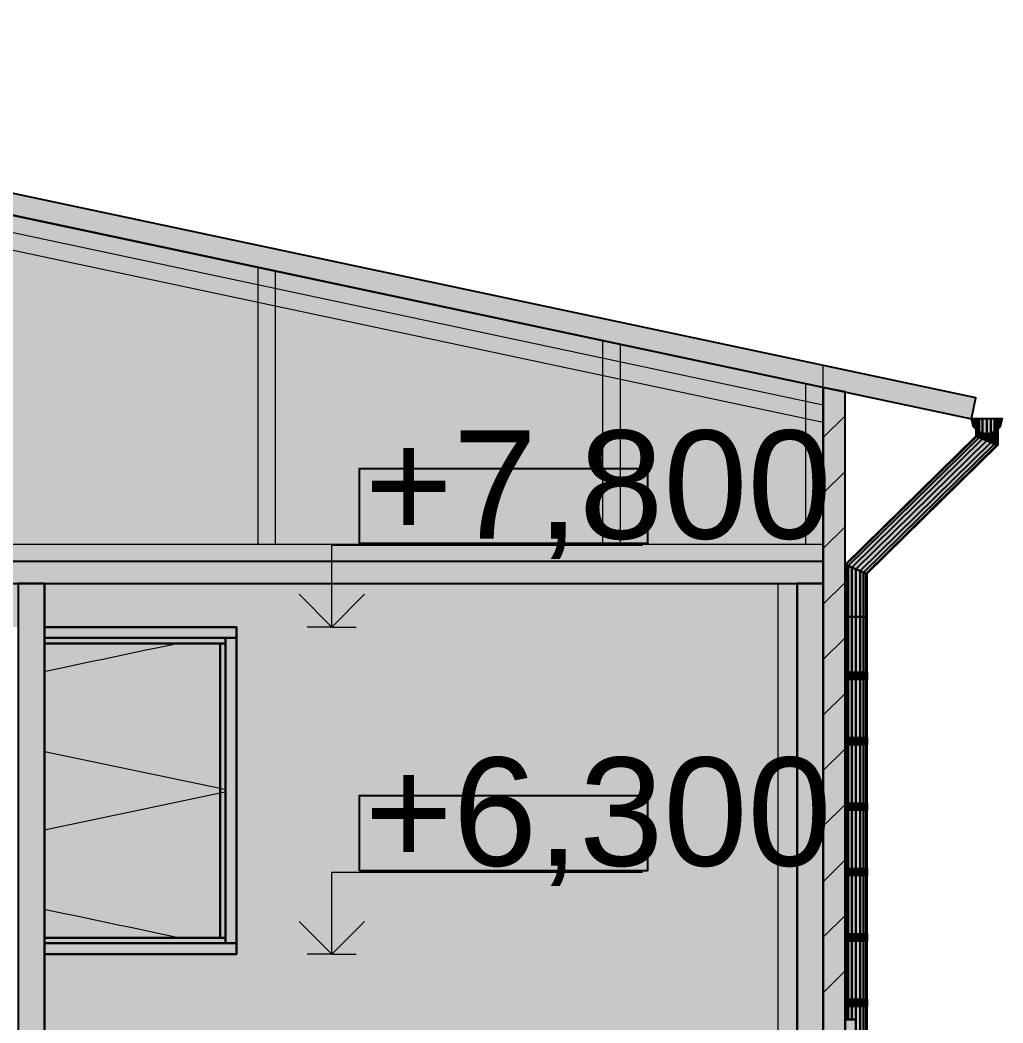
# Model space of a CAD drawing. Extents: x 0 to 424, y 0 to 297.
# Drawn here: x 266.26 to 311.31, y 187.53 to 233.53 of the extents above; entities that cross this region are included whole.
import ezdxf

# ---------------------------------------------------------------- set-up
doc = ezdxf.new("R2010")
doc.units = 0
doc.styles.add('TEYPDFCAD_TEXT', font='arial.ttf')

msp = doc.modelspace()

# ---------------------------------------------------------------- hatches: boundary and pattern name
at = {"true_color": 0xaed1da}
msp.add_hatch(color=0, dxfattribs=at).paths.add_polyline_path([(309.874, 215.238), (310.078, 216.195), (212.478, 236.94), (212.274, 235.983)])
at = {"true_color": 0xffffff}
for points in [[(227.678, 232.709), (227.678, 157.69), (241.178, 157.69), (241.178, 162.69), (249.978, 162.69), (249.978, 190.69), (241.178, 190.69), (241.178, 205.689), (249.978, 205.689), (249.978, 207.689), (251.178, 207.689), (251.178, 205.689), (266.178, 205.689), (266.178, 207.689), (267.378, 207.689), (267.378, 205.689), (276.178, 205.689), (276.178, 190.69), (267.378, 190.69), (267.378, 162.69), (276.178, 162.69), (276.178, 157.69), (300.678, 157.69), (300.678, 162.59), (299.738, 162.59), (299.078, 163.25), (299.078, 165.23), (299.738, 165.89), (301.878, 165.89), (301.878, 207.689), (303.078, 207.689), (303.078, 216.682)], [(303.078, 127.69), (304.078, 127.69), (304.078, 216.47), (303.078, 216.683)], [(310.074, 215.238), (309.874, 215.238), (309.968, 214.888), (310.074, 214.782)], [(310.074, 215.238), (310.074, 214.782), (310.113, 214.744), (310.113, 215.238)], [(310.221, 215.238), (310.113, 215.238), (310.113, 214.744), (310.221, 214.635)], [(310.383, 215.238), (310.221, 215.238), (310.221, 214.635), (310.224, 214.632), (310.383, 214.589)], [(310.574, 215.238), (310.383, 215.238), (310.383, 214.589), (310.574, 214.538)], [(310.574, 215.238), (310.574, 214.538), (310.766, 214.589), (310.766, 215.238)], [(310.928, 215.238), (310.766, 215.238), (310.766, 214.589), (310.924, 214.632), (310.928, 214.635)], [(311.036, 215.238), (310.928, 215.238), (310.928, 214.635), (311.036, 214.744)], [(311.074, 215.238), (311.036, 215.238), (311.036, 214.744), (311.074, 214.782)], [(311.074, 214.538), (311.074, 214.029), (311.077, 214.028), (311.077, 215.238), (311.074, 215.238), (311.074, 214.782)], [(311.077, 215.238), (311.077, 214.784), (311.181, 214.888), (311.274, 215.238)], [(310.074, 214.447), (304.078, 208.553), (304.116, 208.537), (310.113, 214.431)], [(310.113, 214.432), (304.116, 208.538), (304.224, 208.492), (310.221, 214.386)], [(310.221, 214.386), (304.224, 208.492), (304.386, 208.424), (310.383, 214.318)], [(310.074, 214.782), (310.074, 214.538), (310.574, 214.538), (310.224, 214.632)], [(310.074, 214.447), (310.113, 214.431), (310.113, 214.537), (310.074, 214.537)], [(310.113, 214.432), (310.221, 214.386), (310.221, 214.538), (310.113, 214.538)], [(310.221, 214.386), (310.383, 214.318), (310.383, 214.538), (310.221, 214.538)], [(310.383, 214.538), (310.383, 214.318), (310.574, 214.238), (310.574, 214.538)], [(310.574, 214.538), (311.074, 214.538), (311.074, 214.782), (310.924, 214.632)], [(310.574, 214.238), (310.766, 214.158), (310.766, 214.538), (310.574, 214.538)], [(310.766, 214.158), (310.928, 214.09), (310.928, 214.538), (310.766, 214.538)], [(310.928, 214.538), (310.928, 214.09), (311.036, 214.044), (311.036, 214.538)], [(311.036, 214.538), (311.036, 214.044), (311.074, 214.028), (311.074, 214.538)], [(310.383, 214.318), (304.386, 208.424), (304.578, 208.344), (310.574, 214.238)], [(310.574, 214.238), (304.578, 208.344), (304.769, 208.264), (310.766, 214.158)], [(310.766, 214.158), (304.769, 208.264), (304.931, 208.196), (310.928, 214.09)], [(310.928, 214.09), (304.931, 208.196), (305.04, 208.15), (311.036, 214.044)], [(311.036, 214.044), (305.04, 208.15), (305.078, 208.134), (311.074, 214.028)], [(311.074, 214.028), (305.079, 208.135), (305.08, 208.134), (311.077, 214.028), (311.074, 214.029)], [(281.825, 209.515), (281.825, 212.965), (295.02, 212.965), (295.02, 209.515)], [(121.878, 208.69), (121.878, 207.69), (303.078, 207.69), (303.078, 208.69)], [(304.078, 208.553), (304.078, 206.165), (304.116, 206.165), (304.116, 208.537)], [(304.116, 208.537), (304.116, 206.165), (304.224, 206.165), (304.224, 208.492)], [(304.224, 208.492), (304.224, 206.165), (304.386, 206.165), (304.386, 208.424)], [(304.386, 208.424), (304.386, 206.165), (304.578, 206.165), (304.578, 208.344)], [(304.578, 208.344), (304.578, 206.165), (304.769, 206.165), (304.769, 208.264)], [(304.769, 208.263), (304.769, 206.165), (304.931, 206.165), (304.931, 208.195)], [(304.931, 208.195), (304.931, 206.164), (305.04, 206.164), (305.04, 208.149)], [(305.04, 208.15), (305.04, 206.165), (305.078, 206.165), (305.078, 208.134)], [(305.079, 208.135), (305.078, 208.134), (305.078, 206.165), (305.08, 206.165), (305.08, 208.134)], [(266.178, 207.69), (266.178, 127.69), (267.378, 127.69), (267.378, 207.69)], [(301.878, 157.69), (303.078, 157.69), (303.078, 207.69), (301.878, 207.69)], [(304.078, 187.69), (304.116, 187.69), (304.116, 188.304), (304.079, 188.304), (304.079, 188.604), (304.116, 188.604), (304.116, 191.304), (304.099, 191.304), (304.079, 191.304), (304.079, 191.604), (304.099, 191.604), (304.116, 191.604), (304.116, 194.304), (304.079, 194.304), (304.079, 194.604), (304.116, 194.604), (304.116, 197.304), (304.079, 197.304), (304.079, 197.604), (304.116, 197.604), (304.116, 200.304), (304.079, 200.304), (304.079, 200.604), (304.116, 200.604), (304.116, 203.304), (304.079, 203.304), (304.079, 203.604), (304.116, 203.604), (304.116, 206.165), (304.078, 206.165)], [(304.116, 206.165), (304.116, 203.604), (304.224, 203.604), (304.224, 206.165)], [(304.224, 203.604), (304.386, 203.604), (304.386, 206.165), (304.224, 206.165)], [(304.386, 203.604), (304.578, 203.604), (304.578, 206.165), (304.386, 206.165)], [(304.769, 206.165), (304.578, 206.165), (304.578, 203.604), (304.769, 203.604)], [(304.931, 206.165), (304.769, 206.165), (304.769, 203.604), (304.931, 203.604)], [(304.931, 206.165), (304.931, 203.604), (305.04, 203.604), (305.04, 206.165)], [(305.04, 203.604), (305.078, 203.604), (305.078, 206.165), (305.04, 206.165)], [(305.078, 203.604), (305.08, 203.604), (305.08, 206.165), (305.078, 206.165)], [(267.378, 205.69), (267.378, 205.19), (275.678, 205.19), (276.178, 205.19), (276.178, 205.69)], [(267.378, 205.19), (267.378, 204.94), (275.428, 204.94), (275.678, 204.94), (275.678, 205.19)], [(276.178, 205.19), (275.678, 205.19), (275.678, 191.19), (276.178, 191.19)], [(267.378, 191.44), (275.428, 191.44), (275.428, 204.94), (267.378, 204.94)], [(275.428, 204.94), (275.428, 191.44), (275.678, 191.44), (275.678, 204.94)], [(304.099, 203.304), (304.099, 203.604), (304.079, 203.604), (304.079, 203.304)], [(304.579, 203.304), (304.579, 203.604), (304.099, 203.604), (304.099, 203.304)], [(304.116, 203.304), (304.116, 200.604), (304.224, 200.604), (304.224, 203.304)], [(304.224, 200.604), (304.386, 200.604), (304.386, 203.304), (304.224, 203.304)], [(304.578, 203.304), (304.386, 203.304), (304.386, 200.604), (304.578, 200.604)], [(304.578, 200.604), (304.769, 200.604), (304.769, 203.304), (304.578, 203.304)], [(304.778, 203.304), (304.778, 203.604), (304.579, 203.604), (304.579, 203.304)], [(304.769, 203.304), (304.769, 200.604), (304.931, 200.604), (304.931, 203.304)], [(304.947, 203.304), (304.947, 203.604), (304.778, 203.604), (304.778, 203.304)], [(304.931, 200.604), (305.04, 200.604), (305.04, 203.304), (304.931, 203.304)], [(305.059, 203.304), (305.059, 203.604), (304.947, 203.604), (304.947, 203.304)], [(305.04, 203.304), (305.04, 200.604), (305.078, 200.604), (305.078, 203.304)], [(305.099, 203.304), (305.099, 203.604), (305.059, 203.604), (305.059, 203.304)], [(305.078, 203.304), (305.078, 200.604), (305.08, 200.604), (305.08, 203.304)], [(305.099, 203.304), (305.101, 203.304), (305.101, 203.604), (305.099, 203.604)], [(304.099, 200.304), (304.099, 200.604), (304.079, 200.604), (304.079, 200.304)], [(304.579, 200.304), (304.579, 200.604), (304.099, 200.604), (304.099, 200.304)], [(304.778, 200.304), (304.778, 200.604), (304.579, 200.604), (304.579, 200.304)], [(304.947, 200.304), (304.947, 200.604), (304.778, 200.604), (304.778, 200.304)], [(305.059, 200.304), (305.059, 200.604), (304.947, 200.604), (304.947, 200.304)], [(305.099, 200.304), (305.099, 200.604), (305.059, 200.604), (305.059, 200.304)], [(305.099, 200.304), (305.101, 200.304), (305.101, 200.604), (305.099, 200.604)], [(304.116, 200.304), (304.116, 197.604), (304.224, 197.604), (304.224, 200.304)], [(304.386, 200.304), (304.224, 200.304), (304.224, 197.604), (304.386, 197.604)], [(304.386, 200.304), (304.386, 197.604), (304.578, 197.604), (304.578, 200.304)], [(304.769, 200.304), (304.578, 200.304), (304.578, 197.604), (304.769, 197.604)], [(304.931, 200.304), (304.769, 200.304), (304.769, 197.604), (304.931, 197.604)], [(304.931, 197.604), (305.04, 197.604), (305.04, 200.304), (304.931, 200.304)], [(305.078, 200.304), (305.04, 200.304), (305.04, 197.604), (305.078, 197.604)], [(305.078, 197.604), (305.08, 197.604), (305.08, 200.304), (305.078, 200.304)], [(281.825, 194.515), (281.825, 197.965), (295.02, 197.965), (295.02, 194.515)], [(304.099, 197.304), (304.099, 197.604), (304.079, 197.604), (304.079, 197.304)], [(304.579, 197.304), (304.579, 197.604), (304.099, 197.604), (304.099, 197.304)], [(304.778, 197.304), (304.778, 197.604), (304.579, 197.604), (304.579, 197.304)], [(304.947, 197.304), (304.947, 197.604), (304.778, 197.604), (304.778, 197.304)], [(305.059, 197.304), (305.059, 197.604), (304.947, 197.604), (304.947, 197.304)], [(305.099, 197.304), (305.099, 197.604), (305.059, 197.604), (305.059, 197.304)], [(305.099, 197.304), (305.101, 197.304), (305.101, 197.604), (305.099, 197.604)], [(304.116, 197.304), (304.116, 194.604), (304.224, 194.604), (304.224, 197.304)], [(304.224, 194.604), (304.386, 194.604), (304.386, 197.304), (304.224, 197.304)], [(304.578, 197.304), (304.386, 197.304), (304.386, 194.604), (304.578, 194.604)], [(304.578, 194.604), (304.769, 194.604), (304.769, 197.304), (304.578, 197.304)], [(304.931, 197.304), (304.769, 197.304), (304.769, 194.604), (304.931, 194.604)], [(304.931, 197.304), (304.931, 194.604), (305.04, 194.604), (305.04, 197.304)], [(305.04, 197.304), (305.04, 194.604), (305.078, 194.604), (305.078, 197.304)], [(305.078, 194.604), (305.08, 194.604), (305.08, 197.304), (305.078, 197.304)], [(304.099, 194.304), (304.099, 194.604), (304.079, 194.604), (304.079, 194.304)], [(304.579, 194.304), (304.579, 194.604), (304.099, 194.604), (304.099, 194.304)], [(304.778, 194.304), (304.778, 194.604), (304.579, 194.604), (304.579, 194.304)], [(304.947, 194.304), (304.947, 194.604), (304.778, 194.604), (304.778, 194.304)], [(305.059, 194.304), (305.059, 194.604), (304.947, 194.604), (304.947, 194.304)], [(305.099, 194.304), (305.099, 194.604), (305.059, 194.604), (305.059, 194.304)], [(305.099, 194.304), (305.101, 194.304), (305.101, 194.604), (305.099, 194.604)], [(304.224, 194.304), (304.116, 194.304), (304.116, 191.604), (304.224, 191.604)], [(304.386, 194.304), (304.224, 194.304), (304.224, 191.604), (304.386, 191.604)], [(304.578, 194.304), (304.386, 194.304), (304.386, 191.604), (304.578, 191.604)], [(304.578, 194.304), (304.578, 191.604), (304.769, 191.604), (304.769, 194.304)], [(304.931, 194.304), (304.769, 194.304), (304.769, 191.604), (304.931, 191.604)], [(304.931, 191.604), (305.04, 191.604), (305.04, 194.304), (304.931, 194.304)], [(305.078, 194.304), (305.04, 194.304), (305.04, 191.604), (305.078, 191.604)], [(305.078, 191.604), (305.08, 191.604), (305.08, 194.304), (305.078, 194.304)], [(267.378, 191.19), (275.678, 191.19), (275.678, 191.44), (275.428, 191.44), (267.378, 191.44)], [(304.099, 191.304), (304.099, 191.604), (304.079, 191.604), (304.079, 191.304)], [(304.579, 191.304), (304.579, 191.604), (304.099, 191.604), (304.099, 191.304)], [(304.778, 191.304), (304.778, 191.604), (304.579, 191.604), (304.579, 191.304)], [(304.947, 191.304), (304.947, 191.604), (304.778, 191.604), (304.778, 191.304)], [(305.059, 191.304), (305.059, 191.604), (304.947, 191.604), (304.947, 191.304)], [(305.099, 191.304), (305.099, 191.604), (305.059, 191.604), (305.059, 191.304)], [(305.099, 191.304), (305.101, 191.304), (305.101, 191.604), (305.099, 191.604)], [(267.378, 191.19), (267.378, 190.69), (276.178, 190.69), (276.178, 191.19), (275.678, 191.19)], [(304.116, 191.304), (304.116, 188.604), (304.224, 188.604), (304.224, 191.304)], [(304.224, 191.304), (304.224, 188.604), (304.386, 188.604), (304.386, 191.304)], [(304.386, 191.304), (304.386, 188.604), (304.578, 188.604), (304.578, 191.304)], [(304.578, 191.304), (304.578, 188.604), (304.769, 188.604), (304.769, 191.304)], [(304.931, 191.304), (304.769, 191.304), (304.769, 188.604), (304.931, 188.604)], [(304.931, 188.604), (305.04, 188.604), (305.04, 191.304), (304.931, 191.304)], [(305.078, 191.304), (305.04, 191.304), (305.04, 188.604), (305.078, 188.604)], [(305.078, 188.604), (305.08, 188.604), (305.08, 191.304), (305.078, 191.304)], [(304.099, 188.304), (304.099, 188.604), (304.079, 188.604), (304.079, 188.304)], [(304.579, 188.304), (304.579, 188.604), (304.099, 188.604), (304.099, 188.304)], [(304.778, 188.304), (304.778, 188.604), (304.579, 188.604), (304.579, 188.304)], [(304.947, 188.304), (304.947, 188.604), (304.778, 188.604), (304.778, 188.304)], [(305.059, 188.304), (305.059, 188.604), (304.947, 188.604), (304.947, 188.304)], [(305.099, 188.304), (305.099, 188.604), (305.059, 188.604), (305.059, 188.304)], [(305.099, 188.304), (305.101, 188.304), (305.101, 188.604), (305.099, 188.604)], [(304.224, 188.304), (304.116, 188.304), (304.116, 187.69), (304.224, 187.69)], [(304.386, 188.304), (304.224, 188.304), (304.224, 187.69), (304.386, 187.69)], [(304.386, 187.69), (304.578, 187.69), (304.578, 188.304), (304.386, 188.304)], [(304.769, 188.304), (304.578, 188.304), (304.578, 185.604), (304.769, 185.604)], [(304.931, 188.304), (304.769, 188.304), (304.769, 185.604), (304.931, 185.604)], [(305.04, 188.304), (304.931, 188.304), (304.931, 185.604), (305.04, 185.604)], [(305.04, 188.304), (305.04, 185.604), (305.078, 185.604), (305.078, 188.304)], [(305.078, 185.604), (305.08, 185.604), (305.08, 188.304), (305.078, 188.304)], [(304.078, 187.69), (304.078, 162.69), (304.578, 162.69), (304.578, 187.69)]]:
    msp.add_hatch(color=0, dxfattribs=at).paths.add_polyline_path(points)

# ---------------------------------------------------------------- linework, layer by layer
at = {"color": 7, "lineweight": 15}
for p, q in [((212.478, 236.94), (310.078, 216.195)), ((212.274, 235.983), (303.078, 216.682)), ((303.078, 215.871), (212.478, 235.129)), ((303.078, 215.071), (212.478, 234.329)), ((277.178, 209.49), (277.178, 222.177)), ((277.978, 209.49), (277.978, 222.007)), ((292.978, 209.49), (292.978, 218.818)), ((293.778, 209.49), (293.778, 218.648)), ((303.078, 211.69), (303.078, 217.66)), ((302.278, 209.49), (302.278, 216.853)), ((303.078, 216.683), (303.078, 208.69)), ((303.078, 216.683), (304.078, 216.47)), ((304.078, 216.47), (304.078, 127.69)), ((304.078, 216.47), (309.874, 215.238)), ((310.078, 216.195), (309.874, 215.238)), ((309.838, 215.246), (309.934, 214.888)), ((309.874, 215.238), (310.074, 215.238)), ((309.874, 215.238), (309.968, 214.888)), ((309.934, 214.888), (310.204, 214.617)), ((309.968, 214.888), (310.224, 214.632)), ((310.074, 215.238), (310.113, 215.238)), ((310.074, 215.238), (310.074, 214.782)), ((310.113, 215.238), (310.221, 215.238)), ((310.221, 215.238), (310.383, 215.238)), ((310.383, 215.238), (310.574, 215.238)), ((310.574, 215.238), (310.766, 215.238)), ((310.766, 215.238), (310.928, 215.238)), ((310.924, 214.632), (311.181, 214.888)), ((310.928, 215.238), (311.036, 215.238)), ((310.944, 214.617), (311.215, 214.888)), ((311.036, 215.238), (311.074, 215.238)), ((311.074, 215.238), (311.074, 214.782)), ((311.074, 215.238), (311.077, 215.238)), ((311.077, 215.238), (311.274, 215.238)), ((311.077, 215.238), (311.077, 214.028)), ((311.181, 214.888), (311.274, 215.238)), ((311.215, 214.888), (311.314, 215.258)), ((310.074, 214.447), (304.078, 208.553)), ((310.074, 214.782), (310.074, 214.538)), ((310.074, 214.538), (310.574, 214.538)), ((310.074, 214.538), (310.074, 214.448)), ((310.074, 214.447), (310.113, 214.431)), ((310.113, 214.432), (310.221, 214.386)), ((310.204, 214.617), (310.574, 214.518)), ((310.221, 214.386), (310.383, 214.318)), ((310.224, 214.632), (310.574, 214.538)), ((310.574, 214.538), (310.924, 214.632)), ((310.574, 214.518), (310.944, 214.617)), ((311.074, 214.538), (310.574, 214.538)), ((311.074, 214.782), (311.074, 214.538)), ((311.074, 214.538), (311.074, 214.028)), ((311.074, 214.028), (305.078, 208.134)), ((311.077, 214.028), (305.08, 208.134)), ((310.766, 214.158), (310.928, 214.09)), ((310.928, 214.09), (311.036, 214.044)), ((311.036, 214.044), (311.074, 214.028)), ((311.074, 214.029), (311.077, 214.028)), ((121.878, 209.49), (303.078, 209.49)), ((280.55, 205.69), (280.55, 209.44)), ((280.55, 209.44), (294.795, 209.44)), ((303.078, 208.69), (121.878, 208.69)), ((303.078, 208.69), (303.078, 207.69)), ((304.078, 208.553), (304.116, 208.537)), ((304.116, 208.537), (304.224, 208.491)), ((304.224, 208.492), (304.386, 208.424)), ((304.769, 208.263), (304.931, 208.195)), ((304.931, 208.195), (305.04, 208.149)), ((305.04, 208.15), (305.078, 208.134)), ((305.078, 208.134), (305.078, 206.165)), ((305.079, 208.135), (305.08, 208.134)), ((305.08, 208.134), (305.08, 206.165)), ((303.078, 207.69), (121.878, 207.69)), ((301.007, 127.69), (301.007, 207.69)), ((303.078, 207.69), (303.078, 127.69)), ((280.55, 205.69), (279.05, 207.19)), ((282.05, 207.19), (280.55, 205.69)), ((304.078, 206.165), (304.116, 206.165)), ((304.116, 206.165), (304.224, 206.165)), ((304.224, 206.165), (304.386, 206.165)), ((304.386, 206.165), (304.578, 206.165)), ((304.578, 206.165), (304.769, 206.165)), ((304.769, 206.165), (304.931, 206.165)), ((304.931, 206.165), (305.04, 206.165)), ((305.04, 206.165), (305.078, 206.165)), ((305.078, 206.165), (305.078, 203.604)), ((305.078, 206.165), (305.08, 206.165)), ((305.08, 206.165), (305.08, 203.604)), ((267.378, 205.69), (276.178, 205.69)), ((276.178, 205.69), (276.178, 190.69)), ((280.55, 205.69), (279.425, 205.69)), ((280.55, 205.69), (281.675, 205.69)), ((275.678, 205.19), (267.378, 205.19)), ((275.678, 191.19), (275.678, 205.19)), ((275.428, 204.94), (267.378, 204.94)), ((272.6, 204.74), (272.111, 204.637)), ((273.383, 204.905), (272.6, 204.741)), ((273.549, 204.94), (273.383, 204.905)), ((275.428, 191.44), (275.428, 204.94)), ((270.839, 204.37), (270.056, 204.206)), ((271.328, 204.473), (270.839, 204.37)), ((272.111, 204.638), (271.328, 204.473)), ((268.295, 203.836), (267.512, 203.671)), ((268.784, 203.938), (268.295, 203.835)), ((269.567, 204.103), (268.784, 203.939)), ((270.056, 204.206), (269.567, 204.103)), ((267.512, 203.671), (267.378, 203.643)), ((304.099, 203.604), (304.079, 203.604)), ((304.079, 203.304), (304.079, 203.604)), ((304.099, 203.304), (304.079, 203.304)), ((304.579, 203.604), (304.099, 203.604)), ((304.099, 203.304), (304.099, 203.604)), ((304.579, 203.304), (304.099, 203.304)), ((304.778, 203.604), (304.579, 203.604)), ((304.778, 203.304), (304.579, 203.304)), ((304.947, 203.604), (304.778, 203.604)), ((304.947, 203.304), (304.778, 203.304)), ((305.059, 203.604), (304.947, 203.604)), ((305.059, 203.304), (304.947, 203.304)), ((305.099, 203.604), (305.059, 203.604)), ((305.099, 203.304), (305.059, 203.304)), ((305.078, 203.304), (305.078, 200.604)), ((305.08, 203.304), (305.08, 200.604)), ((305.099, 203.304), (305.099, 203.604)), ((305.101, 203.604), (305.099, 203.604)), ((305.101, 203.304), (305.099, 203.304)), ((305.101, 203.304), (305.101, 203.604)), ((304.099, 200.604), (304.079, 200.604)), ((304.079, 200.304), (304.079, 200.604)), ((304.579, 200.604), (304.099, 200.604)), ((304.099, 200.304), (304.099, 200.604)), ((304.778, 200.604), (304.579, 200.604)), ((304.947, 200.604), (304.778, 200.604)), ((305.059, 200.604), (304.947, 200.604)), ((305.099, 200.604), (305.059, 200.604)), ((305.099, 200.304), (305.099, 200.604)), ((305.101, 200.604), (305.099, 200.604)), ((305.101, 200.304), (305.101, 200.604)), ((304.099, 200.304), (304.079, 200.304)), ((304.579, 200.304), (304.099, 200.304)), ((304.778, 200.304), (304.579, 200.304)), ((304.947, 200.304), (304.778, 200.304)), ((305.059, 200.304), (304.947, 200.304)), ((305.099, 200.304), (305.059, 200.304)), ((305.078, 200.304), (305.078, 197.604)), ((305.08, 200.304), (305.08, 197.604)), ((305.101, 200.304), (305.099, 200.304)), ((267.378, 199.986), (275.428, 198.294)), ((275.428, 198.295), (275.678, 198.243)), ((267.378, 196.393), (275.428, 198.085)), ((275.428, 198.085), (275.678, 198.137)), ((304.099, 197.604), (304.079, 197.604)), ((304.079, 197.304), (304.079, 197.604)), ((304.579, 197.604), (304.099, 197.604)), ((304.099, 197.304), (304.099, 197.604)), ((304.778, 197.604), (304.579, 197.604)), ((304.947, 197.604), (304.778, 197.604)), ((305.059, 197.604), (304.947, 197.604)), ((305.099, 197.604), (305.059, 197.604)), ((305.099, 197.304), (305.099, 197.604)), ((305.101, 197.604), (305.099, 197.604)), ((305.101, 197.304), (305.101, 197.604)), ((304.099, 197.304), (304.079, 197.304)), ((304.579, 197.304), (304.099, 197.304)), ((304.778, 197.304), (304.579, 197.304)), ((304.947, 197.304), (304.778, 197.304)), ((305.059, 197.304), (304.947, 197.304)), ((305.099, 197.304), (305.059, 197.304)), ((305.078, 197.304), (305.078, 194.604)), ((305.08, 197.304), (305.08, 194.604)), ((305.101, 197.304), (305.099, 197.304)), ((304.099, 194.604), (304.079, 194.604)), ((304.079, 194.304), (304.079, 194.604)), ((304.579, 194.604), (304.099, 194.604)), ((304.099, 194.304), (304.099, 194.604)), ((304.778, 194.604), (304.579, 194.604)), ((304.947, 194.604), (304.778, 194.604)), ((305.059, 194.604), (304.947, 194.604)), ((305.099, 194.604), (305.059, 194.604)), ((305.099, 194.304), (305.099, 194.604)), ((305.101, 194.604), (305.099, 194.604)), ((305.101, 194.304), (305.101, 194.604)), ((280.55, 190.69), (280.55, 194.44)), ((280.55, 194.44), (294.795, 194.44)), ((304.099, 194.304), (304.079, 194.304)), ((304.579, 194.304), (304.099, 194.304)), ((304.778, 194.304), (304.579, 194.304)), ((304.947, 194.304), (304.778, 194.304)), ((305.059, 194.304), (304.947, 194.304)), ((305.099, 194.304), (305.059, 194.304)), ((305.078, 194.304), (305.078, 191.604)), ((305.08, 194.304), (305.08, 191.604)), ((305.101, 194.304), (305.099, 194.304)), ((267.512, 192.708), (267.378, 192.736)), ((268.295, 192.544), (267.512, 192.708)), ((268.784, 192.441), (268.295, 192.544)), ((269.567, 192.276), (268.784, 192.441)), ((270.056, 192.174), (269.567, 192.276)), ((270.839, 192.009), (270.056, 192.174)), ((271.328, 191.906), (270.839, 192.009)), ((272.111, 191.742), (271.328, 191.906)), ((280.55, 190.69), (279.05, 192.19)), ((282.05, 192.19), (280.55, 190.69)), ((267.378, 191.44), (275.428, 191.44)), ((272.6, 191.639), (272.111, 191.742)), ((273.383, 191.474), (272.6, 191.639)), ((273.549, 191.44), (273.383, 191.474)), ((304.099, 191.604), (304.079, 191.604)), ((304.079, 191.304), (304.079, 191.604)), ((304.579, 191.604), (304.099, 191.604)), ((304.099, 191.304), (304.099, 191.604)), ((304.778, 191.604), (304.579, 191.604)), ((304.947, 191.604), (304.778, 191.604)), ((305.059, 191.604), (304.947, 191.604)), ((305.099, 191.604), (305.059, 191.604)), ((305.099, 191.304), (305.099, 191.604)), ((305.101, 191.604), (305.099, 191.604)), ((305.101, 191.304), (305.101, 191.604)), ((267.378, 191.19), (275.678, 191.19)), ((304.099, 191.304), (304.079, 191.304)), ((304.579, 191.304), (304.099, 191.304)), ((304.778, 191.304), (304.579, 191.304)), ((304.947, 191.304), (304.778, 191.304)), ((305.059, 191.304), (304.947, 191.304)), ((305.099, 191.304), (305.059, 191.304)), ((305.078, 191.304), (305.078, 188.604)), ((305.08, 191.304), (305.08, 188.604)), ((305.101, 191.304), (305.099, 191.304)), ((276.178, 190.69), (267.378, 190.69)), ((280.55, 190.69), (279.425, 190.69)), ((280.55, 190.69), (281.675, 190.69)), ((304.099, 188.604), (304.079, 188.604)), ((304.079, 188.304), (304.079, 188.604)), ((304.579, 188.604), (304.099, 188.604)), ((304.099, 188.304), (304.099, 188.604)), ((304.778, 188.604), (304.579, 188.604)), ((304.947, 188.604), (304.778, 188.604)), ((305.059, 188.604), (304.947, 188.604)), ((305.099, 188.604), (305.059, 188.604)), ((305.099, 188.304), (305.099, 188.604)), ((305.101, 188.604), (305.099, 188.604)), ((305.101, 188.304), (305.101, 188.604)), ((304.099, 188.304), (304.079, 188.304)), ((304.579, 188.304), (304.099, 188.304)), ((304.778, 188.304), (304.579, 188.304)), ((304.947, 188.304), (304.778, 188.304)), ((305.059, 188.304), (304.947, 188.304)), ((305.099, 188.304), (305.059, 188.304)), ((305.078, 188.304), (305.078, 185.604)), ((305.08, 188.304), (305.08, 185.604)), ((305.101, 188.304), (305.099, 188.304))]:
    msp.add_line(p, q, dxfattribs=at)
at = {"color": 0, "lineweight": 5, "true_color": 0x53b368}
for p, q in [((303.078, 214.376), (304.078, 215.376)), ((303.078, 211.831), (304.078, 212.831)), ((303.078, 209.285), (304.078, 210.285)), ((303.078, 206.739), (304.078, 207.739)), ((303.078, 204.194), (304.078, 205.194)), ((303.078, 201.648), (304.078, 202.648)), ((303.078, 199.103), (304.078, 200.103)), ((303.078, 196.557), (304.078, 197.557)), ((303.078, 194.011), (304.078, 195.011)), ((303.078, 191.466), (304.078, 192.466)), ((303.078, 188.92), (304.078, 189.92))]:
    msp.add_line(p, q, dxfattribs=at)
at = {"color": 0, "lineweight": 15, "true_color": 0x020fa8}
for p, q in [((267.378, 127.69), (267.378, 207.69)), ((301.878, 157.69), (301.878, 207.69))]:
    msp.add_line(p, q, dxfattribs=at)
at = {"color": 0, "lineweight": 20, "true_color": 0x6a6a6a}
for p, q in [((304.578, 187.69), (304.078, 187.69)), ((304.578, 162.69), (304.578, 187.69))]:
    msp.add_line(p, q, dxfattribs=at)
at = {"color": 0, "true_color": 0xaed1da}
msp.add_lwpolyline([(309.874, 215.238), (310.078, 216.195), (212.478, 236.94), (212.274, 235.983)], close=True, dxfattribs=at)
at = {"color": 0, "true_color": 0xffffff}
msp.add_lwpolyline([(266.178, 207.689), (267.378, 207.689), (267.378, 205.689), (276.178, 205.689), (276.178, 190.69), (267.378, 190.69), (267.378, 162.69), (276.178, 162.69), (276.178, 157.69), (300.678, 157.69), (300.678, 162.59), (299.738, 162.59), (299.078, 163.25), (299.078, 165.23), (299.738, 165.89), (301.878, 165.89), (301.878, 207.689), (303.078, 207.689), (303.078, 216.682), (227.678, 232.709)], dxfattribs=at)
for points in [[(303.078, 127.69), (304.078, 127.69), (304.078, 216.47), (303.078, 216.683)], [(310.074, 215.238), (309.874, 215.238), (309.968, 214.888), (310.074, 214.782)], [(310.074, 215.238), (310.074, 214.782), (310.113, 214.744), (310.113, 215.238)], [(310.221, 215.238), (310.113, 215.238), (310.113, 214.744), (310.221, 214.635)], [(310.383, 215.238), (310.221, 215.238), (310.221, 214.635), (310.224, 214.632), (310.383, 214.589)], [(310.574, 215.238), (310.383, 215.238), (310.383, 214.589), (310.574, 214.538)], [(310.574, 215.238), (310.574, 214.538), (310.766, 214.589), (310.766, 215.238)], [(310.928, 215.238), (310.766, 215.238), (310.766, 214.589), (310.924, 214.632), (310.928, 214.635)], [(311.036, 215.238), (310.928, 215.238), (310.928, 214.635), (311.036, 214.744)], [(311.074, 215.238), (311.036, 215.238), (311.036, 214.744), (311.074, 214.782)], [(311.074, 214.538), (311.074, 214.029), (311.077, 214.028), (311.077, 215.238), (311.074, 215.238), (311.074, 214.782)], [(311.077, 215.238), (311.077, 214.784), (311.181, 214.888), (311.274, 215.238)], [(310.074, 214.447), (304.078, 208.553), (304.116, 208.537), (310.113, 214.431)], [(310.113, 214.432), (304.116, 208.538), (304.224, 208.492), (310.221, 214.386)], [(310.221, 214.386), (304.224, 208.492), (304.386, 208.424), (310.383, 214.318)], [(310.074, 214.782), (310.074, 214.538), (310.574, 214.538), (310.224, 214.632)], [(310.074, 214.447), (310.113, 214.431), (310.113, 214.537), (310.074, 214.537)], [(310.113, 214.432), (310.221, 214.386), (310.221, 214.538), (310.113, 214.538)], [(310.221, 214.386), (310.383, 214.318), (310.383, 214.538), (310.221, 214.538)], [(310.383, 214.538), (310.383, 214.318), (310.574, 214.238), (310.574, 214.538)], [(310.574, 214.538), (311.074, 214.538), (311.074, 214.782), (310.924, 214.632)], [(310.574, 214.238), (310.766, 214.158), (310.766, 214.538), (310.574, 214.538)], [(310.766, 214.158), (310.928, 214.09), (310.928, 214.538), (310.766, 214.538)], [(310.928, 214.538), (310.928, 214.09), (311.036, 214.044), (311.036, 214.538)], [(311.036, 214.538), (311.036, 214.044), (311.074, 214.028), (311.074, 214.538)], [(310.383, 214.318), (304.386, 208.424), (304.578, 208.344), (310.574, 214.238)], [(310.574, 214.238), (304.578, 208.344), (304.769, 208.264), (310.766, 214.158)], [(310.766, 214.158), (304.769, 208.264), (304.931, 208.196), (310.928, 214.09)], [(310.928, 214.09), (304.931, 208.196), (305.04, 208.15), (311.036, 214.044)], [(311.036, 214.044), (305.04, 208.15), (305.078, 208.134), (311.074, 214.028)], [(311.074, 214.028), (305.079, 208.135), (305.08, 208.134), (311.077, 214.028), (311.074, 214.029)], [(281.825, 209.515), (281.825, 212.965), (295.02, 212.965), (295.02, 209.515)], [(121.878, 208.69), (121.878, 207.69), (303.078, 207.69), (303.078, 208.69)], [(304.078, 208.553), (304.078, 206.165), (304.116, 206.165), (304.116, 208.537)], [(304.116, 208.537), (304.116, 206.165), (304.224, 206.165), (304.224, 208.492)], [(304.224, 208.492), (304.224, 206.165), (304.386, 206.165), (304.386, 208.424)], [(304.386, 208.424), (304.386, 206.165), (304.578, 206.165), (304.578, 208.344)], [(304.578, 208.344), (304.578, 206.165), (304.769, 206.165), (304.769, 208.264)], [(304.769, 208.263), (304.769, 206.165), (304.931, 206.165), (304.931, 208.195)], [(304.931, 208.195), (304.931, 206.164), (305.04, 206.164), (305.04, 208.149)], [(305.04, 208.15), (305.04, 206.165), (305.078, 206.165), (305.078, 208.134)], [(305.079, 208.135), (305.078, 208.134), (305.078, 206.165), (305.08, 206.165), (305.08, 208.134)], [(266.178, 207.69), (266.178, 127.69), (267.378, 127.69), (267.378, 207.69)], [(301.878, 157.69), (303.078, 157.69), (303.078, 207.69), (301.878, 207.69)], [(304.078, 187.69), (304.116, 187.69), (304.116, 188.304), (304.079, 188.304), (304.079, 188.604), (304.116, 188.604), (304.116, 191.304), (304.099, 191.304), (304.079, 191.304), (304.079, 191.604), (304.099, 191.604), (304.116, 191.604), (304.116, 194.304), (304.079, 194.304), (304.079, 194.604), (304.116, 194.604), (304.116, 197.304), (304.079, 197.304), (304.079, 197.604), (304.116, 197.604), (304.116, 200.304), (304.079, 200.304), (304.079, 200.604), (304.116, 200.604), (304.116, 203.304), (304.079, 203.304), (304.079, 203.604), (304.116, 203.604), (304.116, 206.165), (304.078, 206.165)], [(304.116, 206.165), (304.116, 203.604), (304.224, 203.604), (304.224, 206.165)], [(304.224, 203.604), (304.386, 203.604), (304.386, 206.165), (304.224, 206.165)], [(304.386, 203.604), (304.578, 203.604), (304.578, 206.165), (304.386, 206.165)], [(304.769, 206.165), (304.578, 206.165), (304.578, 203.604), (304.769, 203.604)], [(304.931, 206.165), (304.769, 206.165), (304.769, 203.604), (304.931, 203.604)], [(304.931, 206.165), (304.931, 203.604), (305.04, 203.604), (305.04, 206.165)], [(305.04, 203.604), (305.078, 203.604), (305.078, 206.165), (305.04, 206.165)], [(305.078, 203.604), (305.08, 203.604), (305.08, 206.165), (305.078, 206.165)], [(267.378, 205.69), (267.378, 205.19), (275.678, 205.19), (276.178, 205.19), (276.178, 205.69)], [(267.378, 205.19), (267.378, 204.94), (275.428, 204.94), (275.678, 204.94), (275.678, 205.19)], [(276.178, 205.19), (275.678, 205.19), (275.678, 191.19), (276.178, 191.19)], [(267.378, 191.44), (275.428, 191.44), (275.428, 204.94), (267.378, 204.94)], [(275.428, 204.94), (275.428, 191.44), (275.678, 191.44), (275.678, 204.94)], [(304.099, 203.304), (304.099, 203.604), (304.079, 203.604), (304.079, 203.304)], [(304.579, 203.304), (304.579, 203.604), (304.099, 203.604), (304.099, 203.304)], [(304.116, 203.304), (304.116, 200.604), (304.224, 200.604), (304.224, 203.304)], [(304.224, 200.604), (304.386, 200.604), (304.386, 203.304), (304.224, 203.304)], [(304.578, 203.304), (304.386, 203.304), (304.386, 200.604), (304.578, 200.604)], [(304.578, 200.604), (304.769, 200.604), (304.769, 203.304), (304.578, 203.304)], [(304.778, 203.304), (304.778, 203.604), (304.579, 203.604), (304.579, 203.304)], [(304.769, 203.304), (304.769, 200.604), (304.931, 200.604), (304.931, 203.304)], [(304.947, 203.304), (304.947, 203.604), (304.778, 203.604), (304.778, 203.304)], [(304.931, 200.604), (305.04, 200.604), (305.04, 203.304), (304.931, 203.304)], [(305.059, 203.304), (305.059, 203.604), (304.947, 203.604), (304.947, 203.304)], [(305.04, 203.304), (305.04, 200.604), (305.078, 200.604), (305.078, 203.304)], [(305.099, 203.304), (305.099, 203.604), (305.059, 203.604), (305.059, 203.304)], [(305.078, 203.304), (305.078, 200.604), (305.08, 200.604), (305.08, 203.304)], [(305.099, 203.304), (305.101, 203.304), (305.101, 203.604), (305.099, 203.604)], [(304.099, 200.304), (304.099, 200.604), (304.079, 200.604), (304.079, 200.304)], [(304.579, 200.304), (304.579, 200.604), (304.099, 200.604), (304.099, 200.304)], [(304.778, 200.304), (304.778, 200.604), (304.579, 200.604), (304.579, 200.304)], [(304.947, 200.304), (304.947, 200.604), (304.778, 200.604), (304.778, 200.304)], [(305.059, 200.304), (305.059, 200.604), (304.947, 200.604), (304.947, 200.304)], [(305.099, 200.304), (305.099, 200.604), (305.059, 200.604), (305.059, 200.304)], [(305.099, 200.304), (305.101, 200.304), (305.101, 200.604), (305.099, 200.604)], [(304.116, 200.304), (304.116, 197.604), (304.224, 197.604), (304.224, 200.304)], [(304.386, 200.304), (304.224, 200.304), (304.224, 197.604), (304.386, 197.604)], [(304.386, 200.304), (304.386, 197.604), (304.578, 197.604), (304.578, 200.304)], [(304.769, 200.304), (304.578, 200.304), (304.578, 197.604), (304.769, 197.604)], [(304.931, 200.304), (304.769, 200.304), (304.769, 197.604), (304.931, 197.604)], [(304.931, 197.604), (305.04, 197.604), (305.04, 200.304), (304.931, 200.304)], [(305.078, 200.304), (305.04, 200.304), (305.04, 197.604), (305.078, 197.604)], [(305.078, 197.604), (305.08, 197.604), (305.08, 200.304), (305.078, 200.304)], [(281.825, 194.515), (281.825, 197.965), (295.02, 197.965), (295.02, 194.515)], [(304.099, 197.304), (304.099, 197.604), (304.079, 197.604), (304.079, 197.304)], [(304.579, 197.304), (304.579, 197.604), (304.099, 197.604), (304.099, 197.304)], [(304.778, 197.304), (304.778, 197.604), (304.579, 197.604), (304.579, 197.304)], [(304.947, 197.304), (304.947, 197.604), (304.778, 197.604), (304.778, 197.304)], [(305.059, 197.304), (305.059, 197.604), (304.947, 197.604), (304.947, 197.304)], [(305.099, 197.304), (305.099, 197.604), (305.059, 197.604), (305.059, 197.304)], [(305.099, 197.304), (305.101, 197.304), (305.101, 197.604), (305.099, 197.604)], [(304.116, 197.304), (304.116, 194.604), (304.224, 194.604), (304.224, 197.304)], [(304.224, 194.604), (304.386, 194.604), (304.386, 197.304), (304.224, 197.304)], [(304.578, 197.304), (304.386, 197.304), (304.386, 194.604), (304.578, 194.604)], [(304.578, 194.604), (304.769, 194.604), (304.769, 197.304), (304.578, 197.304)], [(304.931, 197.304), (304.769, 197.304), (304.769, 194.604), (304.931, 194.604)], [(304.931, 197.304), (304.931, 194.604), (305.04, 194.604), (305.04, 197.304)], [(305.04, 197.304), (305.04, 194.604), (305.078, 194.604), (305.078, 197.304)], [(305.078, 194.604), (305.08, 194.604), (305.08, 197.304), (305.078, 197.304)], [(304.099, 194.304), (304.099, 194.604), (304.079, 194.604), (304.079, 194.304)], [(304.579, 194.304), (304.579, 194.604), (304.099, 194.604), (304.099, 194.304)], [(304.778, 194.304), (304.778, 194.604), (304.579, 194.604), (304.579, 194.304)], [(304.947, 194.304), (304.947, 194.604), (304.778, 194.604), (304.778, 194.304)], [(305.059, 194.304), (305.059, 194.604), (304.947, 194.604), (304.947, 194.304)], [(305.099, 194.304), (305.099, 194.604), (305.059, 194.604), (305.059, 194.304)], [(305.099, 194.304), (305.101, 194.304), (305.101, 194.604), (305.099, 194.604)], [(304.224, 194.304), (304.116, 194.304), (304.116, 191.604), (304.224, 191.604)], [(304.386, 194.304), (304.224, 194.304), (304.224, 191.604), (304.386, 191.604)], [(304.578, 194.304), (304.386, 194.304), (304.386, 191.604), (304.578, 191.604)], [(304.578, 194.304), (304.578, 191.604), (304.769, 191.604), (304.769, 194.304)], [(304.931, 194.304), (304.769, 194.304), (304.769, 191.604), (304.931, 191.604)], [(304.931, 191.604), (305.04, 191.604), (305.04, 194.304), (304.931, 194.304)], [(305.078, 194.304), (305.04, 194.304), (305.04, 191.604), (305.078, 191.604)], [(305.078, 191.604), (305.08, 191.604), (305.08, 194.304), (305.078, 194.304)], [(267.378, 191.19), (275.678, 191.19), (275.678, 191.44), (275.428, 191.44), (267.378, 191.44)], [(304.099, 191.304), (304.099, 191.604), (304.079, 191.604), (304.079, 191.304)], [(304.579, 191.304), (304.579, 191.604), (304.099, 191.604), (304.099, 191.304)], [(304.778, 191.304), (304.778, 191.604), (304.579, 191.604), (304.579, 191.304)], [(304.947, 191.304), (304.947, 191.604), (304.778, 191.604), (304.778, 191.304)], [(305.059, 191.304), (305.059, 191.604), (304.947, 191.604), (304.947, 191.304)], [(305.099, 191.304), (305.099, 191.604), (305.059, 191.604), (305.059, 191.304)], [(305.099, 191.304), (305.101, 191.304), (305.101, 191.604), (305.099, 191.604)], [(267.378, 191.19), (267.378, 190.69), (276.178, 190.69), (276.178, 191.19), (275.678, 191.19)], [(304.116, 191.304), (304.116, 188.604), (304.224, 188.604), (304.224, 191.304)], [(304.224, 191.304), (304.224, 188.604), (304.386, 188.604), (304.386, 191.304)], [(304.386, 191.304), (304.386, 188.604), (304.578, 188.604), (304.578, 191.304)], [(304.578, 191.304), (304.578, 188.604), (304.769, 188.604), (304.769, 191.304)], [(304.931, 191.304), (304.769, 191.304), (304.769, 188.604), (304.931, 188.604)], [(304.931, 188.604), (305.04, 188.604), (305.04, 191.304), (304.931, 191.304)], [(305.078, 191.304), (305.04, 191.304), (305.04, 188.604), (305.078, 188.604)], [(305.078, 188.604), (305.08, 188.604), (305.08, 191.304), (305.078, 191.304)], [(304.099, 188.304), (304.099, 188.604), (304.079, 188.604), (304.079, 188.304)], [(304.579, 188.304), (304.579, 188.604), (304.099, 188.604), (304.099, 188.304)], [(304.778, 188.304), (304.778, 188.604), (304.579, 188.604), (304.579, 188.304)], [(304.947, 188.304), (304.947, 188.604), (304.778, 188.604), (304.778, 188.304)], [(305.059, 188.304), (305.059, 188.604), (304.947, 188.604), (304.947, 188.304)], [(305.099, 188.304), (305.099, 188.604), (305.059, 188.604), (305.059, 188.304)], [(305.099, 188.304), (305.101, 188.304), (305.101, 188.604), (305.099, 188.604)], [(304.224, 188.304), (304.116, 188.304), (304.116, 187.69), (304.224, 187.69)], [(304.386, 188.304), (304.224, 188.304), (304.224, 187.69), (304.386, 187.69)], [(304.386, 187.69), (304.578, 187.69), (304.578, 188.304), (304.386, 188.304)], [(304.769, 188.304), (304.578, 188.304), (304.578, 185.604), (304.769, 185.604)], [(304.931, 188.304), (304.769, 188.304), (304.769, 185.604), (304.931, 185.604)], [(305.04, 188.304), (304.931, 188.304), (304.931, 185.604), (305.04, 185.604)], [(305.04, 188.304), (305.04, 185.604), (305.078, 185.604), (305.078, 188.304)], [(305.078, 185.604), (305.08, 185.604), (305.08, 188.304), (305.078, 188.304)], [(304.078, 187.69), (304.078, 162.69), (304.578, 162.69), (304.578, 187.69)]]:
    msp.add_lwpolyline(points, close=True, dxfattribs=at)

# ---------------------------------------------------------------- texts
at = {"color": 7, "style": 'TEYPDFCAD_TEXT'}
for s, p in [('+7,800', (282.051, 209.74)), ('+6,300', (282.051, 194.739))]:
    msp.add_text(s, height=4.9671, dxfattribs=at).set_placement(p)

doc.saveas('drawing.dxf')
